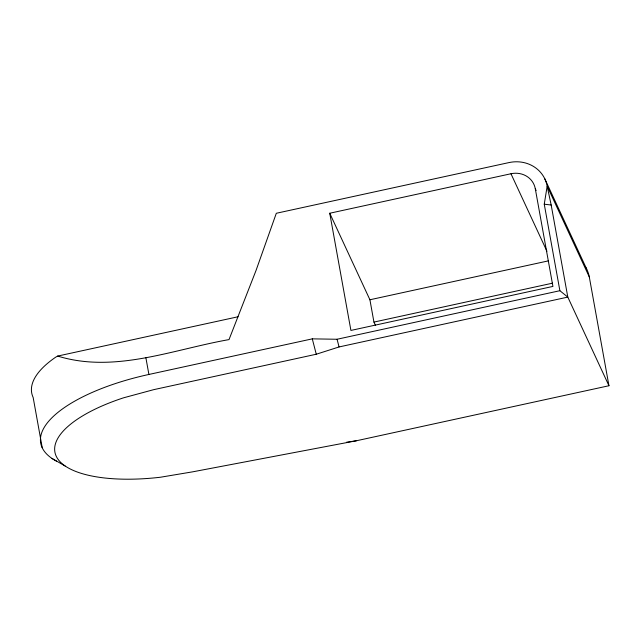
<?xml version="1.0" encoding="UTF-8"?>
<svg xmlns="http://www.w3.org/2000/svg" width="641" height="641" viewBox="0 0 641 641"><rect width="100%" height="100%" fill="white"/><g stroke="black" fill="none" stroke-linecap="round" stroke-linejoin="round"><path stroke-width="0.96" d="M608.95 385.738L589.295 276.912L547.174 186.162L551.18 205.016L567.806 297.103L339.057 346.949L316.269 354.233L153.656 389.672L123.585 397.805A118.954 44.061 -10.2 0 0 56.224 456.216A118.954 44.061 -10.2 0 0 160.45 477.233L192.645 471.84L356.436 440.76L608.95 385.738L567.806 297.103L559.881 290.71L544.257 204.199L547.174 186.162A33.58 31.048 -24.9 0 0 508.954 162.59L276.311 213.277L256.031 270.47L229.013 339.602C173.054 349.409 114.667 373.687 57.682 356.067L55.671 357.197A131.269 48.62 -10.2 0 0 33.148 397.436L42.218 447.658M535.291 188.75L552.927 286.423L350.915 330.435L329.746 213.237L510.965 173.751A21.369 19.759 -24.9 0 1 535.291 188.75L536.124 190.553M57.682 356.067L238.091 316.758M329.746 213.237L369.913 299.764L548.207 260.911M369.913 299.764L373.943 322.086L552.534 283.17M56.56 461.2A131.269 48.62 -10.2 0 1 148.904 374.456L312.295 338.857L337.07 339.257L559.881 290.71M346.525 442.226L356.436 440.76M544.257 204.199L551.18 205.016M52.025 458.459L65.102 465.991M544.626 178.462L586.747 269.204M510.965 173.751L546.949 251.264M373.943 322.086L375.514 325.46M337.07 339.257L339.057 346.949M312.295 338.857L316.269 354.233M145.876 357.71L148.904 374.456M585.137 266.384A33.58 31.048 -24.9 0 1 589.295 276.912"/></g></svg>
